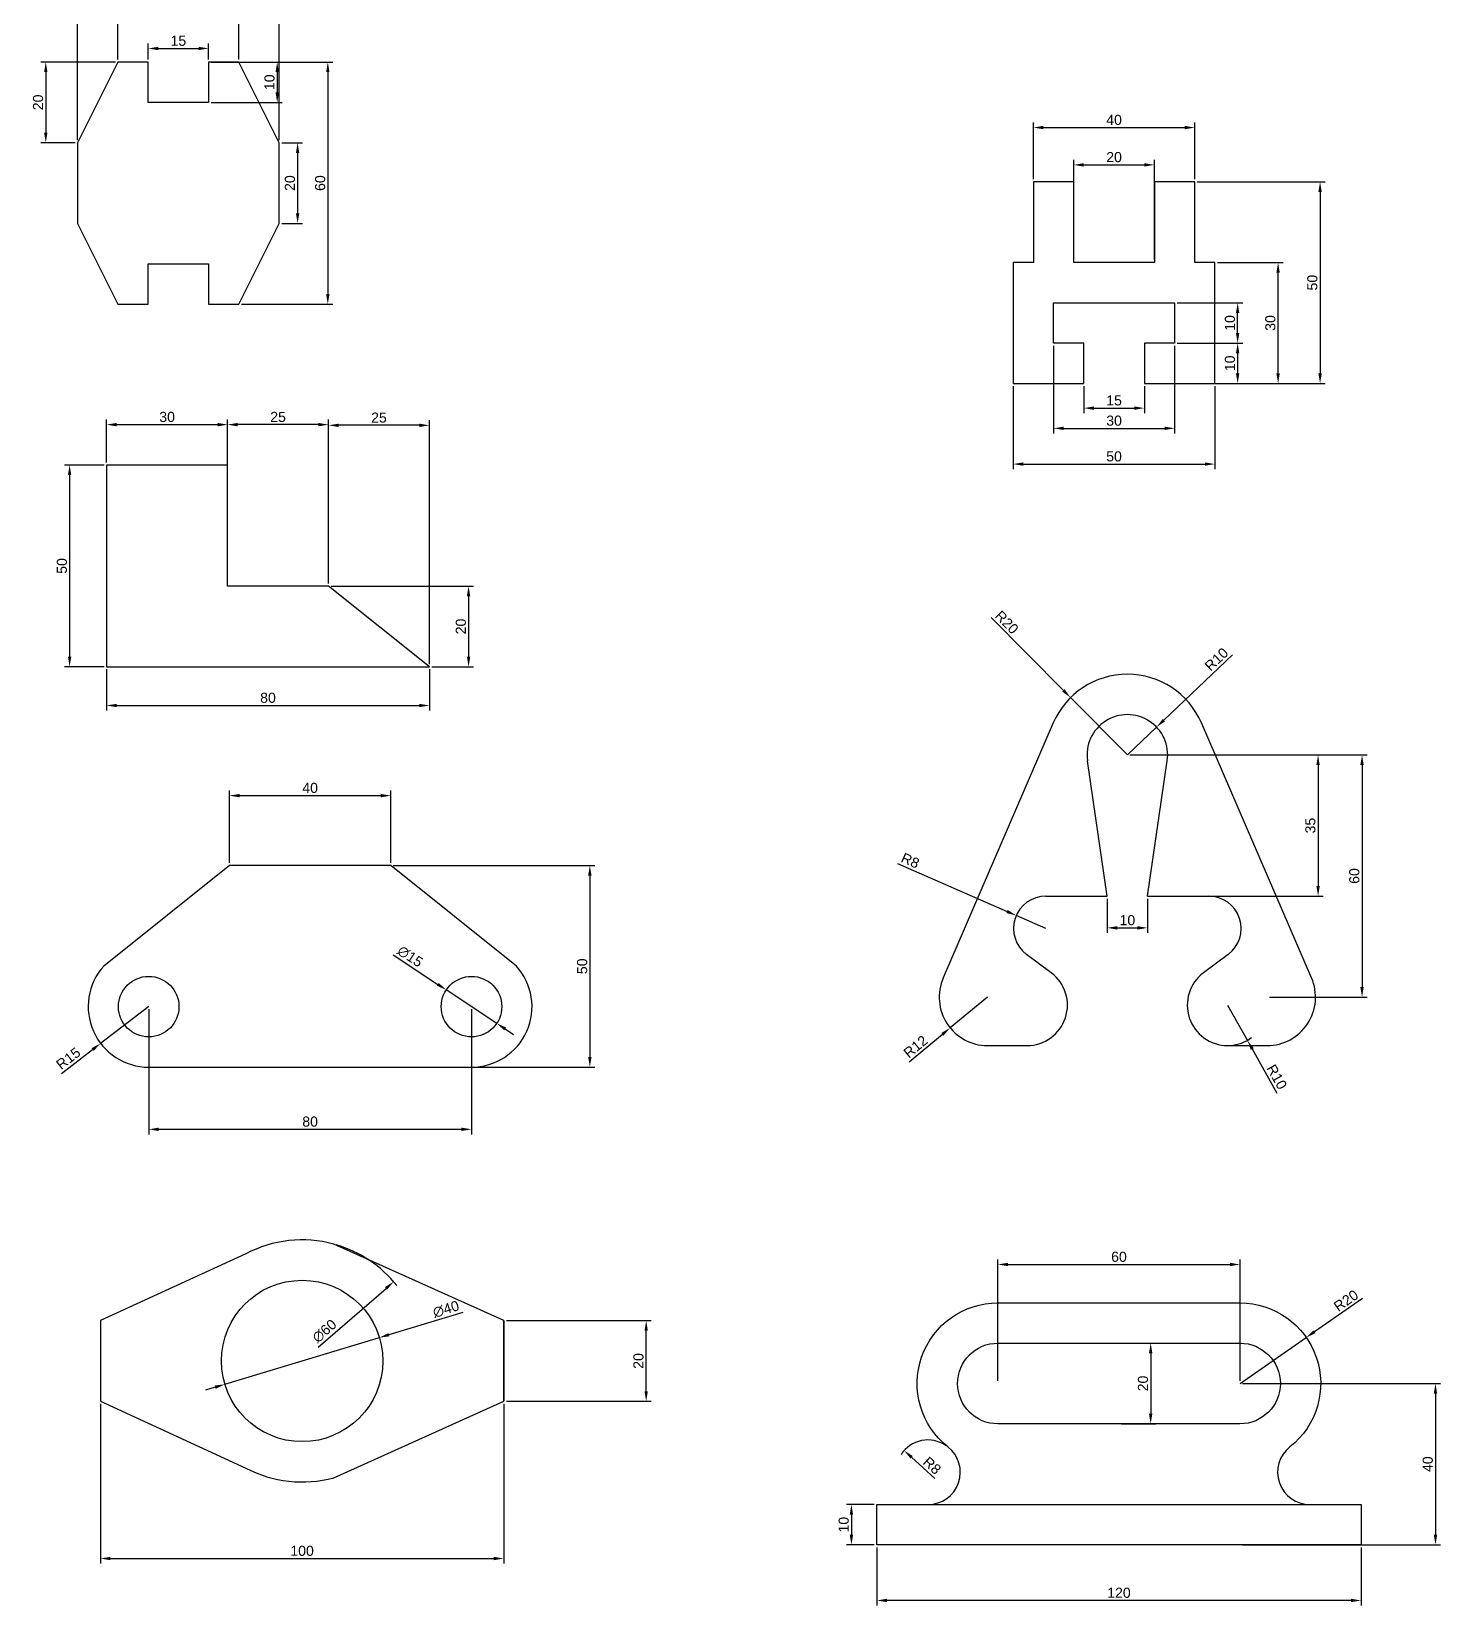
# Model space of a CAD drawing. Header units: millimetres. Extents: x 2433 to 2942, y 547 to 3299.
# Drawn here: x 2505.8 to 2855, y 2625.3 to 3015.4 of the extents above; entities that cross this region are included whole.
import ezdxf

# ---------------------------------------------------------------- set-up
doc = ezdxf.new("R2010")
doc.units = ezdxf.units.MM
doc.layers.get('0').update_dxf_attribs({"lineweight": 25})
doc.styles.get("Standard").update_dxf_attribs({"font": 'arial.ttf'})
doc.dimstyles.new('ISO-25', dxfattribs={"dimtxt": 2.5, "dimasz": 2.5, "dimexe": 1.25, "dimexo": 0.625, "dimtad": 1, "dimtxsty": 'Standard', "dimcen": 2.5, "dimadec": 0, "dimazin": 0, "dimtfac": 1, "dimtmove": 0, "dimatfit": 3, "dimfxl": 1, "dimarcsym": 0})

# ---------------------------------------------------------------- blocks, each defined once
blk = doc.blocks.new('*D296')
at = {"color": 0, "lineweight": -2, "transparency": 16777216}
for p, q in [((2557.84, 3007.83), (2580.5, 3007.83)), ((2579.25, 3005.33), (2579.25, 2950.33)), ((2557.84, 2947.83), (2580.5, 2947.83))]:
    blk.add_line(p, q, dxfattribs=at)
at = {"color": 0, "transparency": 16777216}
for points in [[(2578.83, 3005.33), (2579.66, 3005.33), (2579.25, 3007.83)], [(2578.83, 2950.33), (2579.66, 2950.33), (2579.25, 2947.83)]]:
    blk.add_solid(points, dxfattribs=at)
at = {"layer": 'Defpoints', "color": 0, "transparency": 16777216}
for p in [(2557.21, 3007.83), (2557.21, 2947.83), (2579.25, 2947.83)]:
    blk.add_point(p, dxfattribs=at)
at = {"color": 0, "transparency": 16777216, "insert": (2577.35, 2977.83), "char_height": 2.5, "attachment_point": 5, "rotation": 90}
blk.add_mtext('60', dxfattribs=at)
blk = doc.blocks.new('*D297')
at = {"color": 0, "lineweight": -2, "transparency": 16777216}
for p, q in [((2567.84, 2987.83), (2573.01, 2987.83)), ((2571.76, 2985.33), (2571.76, 2970.33)), ((2567.84, 2967.83), (2573.01, 2967.83))]:
    blk.add_line(p, q, dxfattribs=at)
at = {"color": 0, "transparency": 16777216}
for points in [[(2571.35, 2985.33), (2572.18, 2985.33), (2571.76, 2987.83)], [(2571.35, 2970.33), (2572.18, 2970.33), (2571.76, 2967.83)]]:
    blk.add_solid(points, dxfattribs=at)
at = {"layer": 'Defpoints', "color": 0, "transparency": 16777216}
for p in [(2567.21, 2987.83), (2567.21, 2967.83), (2571.76, 2967.83)]:
    blk.add_point(p, dxfattribs=at)
at = {"color": 0, "transparency": 16777216, "insert": (2569.86, 2977.83), "char_height": 2.5, "attachment_point": 5, "rotation": 90}
blk.add_mtext('20', dxfattribs=at)
blk = doc.blocks.new('*D298')
at = {"color": 0, "lineweight": -2, "transparency": 16777216}
for p, q in [((2550.34, 3007.83), (2567.95, 3007.83)), ((2566.7, 3005.33), (2566.7, 3000.33)), ((2550.34, 2997.83), (2567.95, 2997.83))]:
    blk.add_line(p, q, dxfattribs=at)
at = {"color": 0, "transparency": 16777216}
for points in [[(2566.29, 3005.33), (2567.12, 3005.33), (2566.7, 3007.83)], [(2566.29, 3000.33), (2567.12, 3000.33), (2566.7, 2997.83)]]:
    blk.add_solid(points, dxfattribs=at)
at = {"layer": 'Defpoints', "color": 0, "transparency": 16777216}
for p in [(2549.71, 3007.83), (2549.71, 2997.83), (2566.7, 2997.83)]:
    blk.add_point(p, dxfattribs=at)
at = {"color": 0, "transparency": 16777216, "insert": (2564.8, 3002.83), "char_height": 2.5, "attachment_point": 5, "rotation": 90}
blk.add_mtext('10', dxfattribs=at)
blk = doc.blocks.new('*D299')
at = {"color": 0, "lineweight": -2, "transparency": 16777216}
for p, q in [((2534.71, 3008.45), (2534.71, 3012.45)), ((2549.71, 3008.45), (2549.71, 3012.45)), ((2537.21, 3011.2), (2547.21, 3011.2))]:
    blk.add_line(p, q, dxfattribs=at)
at = {"color": 0, "transparency": 16777216}
for points in [[(2537.21, 3011.61), (2537.21, 3010.78), (2534.71, 3011.2)], [(2547.21, 3011.61), (2547.21, 3010.78), (2549.71, 3011.2)]]:
    blk.add_solid(points, dxfattribs=at)
at = {"layer": 'Defpoints', "color": 0, "transparency": 16777216}
for p in [(2534.71, 3007.83), (2549.71, 3011.2), (2549.71, 3007.83)]:
    blk.add_point(p, dxfattribs=at)
at = {"color": 0, "transparency": 16777216, "insert": (2542.21, 3013.1), "char_height": 2.5, "attachment_point": 5}
blk.add_mtext('15', dxfattribs=at)
blk = doc.blocks.new('*D300')
at = {"color": 0, "lineweight": -2, "transparency": 16777216}
for p, q in [((2527.21, 3008.45), (2527.21, 3019.04)), ((2529.71, 3017.79), (2554.71, 3017.79)), ((2557.21, 3008.45), (2557.21, 3019.04))]:
    blk.add_line(p, q, dxfattribs=at)
at = {"color": 0, "transparency": 16777216}
for points in [[(2529.71, 3018.21), (2529.71, 3017.37), (2527.21, 3017.79)], [(2554.71, 3018.21), (2554.71, 3017.37), (2557.21, 3017.79)]]:
    blk.add_solid(points, dxfattribs=at)
at = {"layer": 'Defpoints', "color": 0, "transparency": 16777216}
for p in [(2557.21, 3017.79), (2527.21, 3007.83), (2557.21, 3007.83)]:
    blk.add_point(p, dxfattribs=at)
at = {"color": 0, "transparency": 16777216, "insert": (2542.21, 3019.69), "char_height": 2.5, "attachment_point": 5}
blk.add_mtext('30', dxfattribs=at)
blk = doc.blocks.new('*D301')
at = {"color": 0, "lineweight": -2, "transparency": 16777216}
for p, q in [((2517.21, 2988.45), (2517.21, 3024.35)), ((2567.21, 2988.45), (2567.21, 3024.35)), ((2519.71, 3023.1), (2564.71, 3023.1))]:
    blk.add_line(p, q, dxfattribs=at)
at = {"color": 0, "transparency": 16777216}
for points in [[(2519.71, 3023.52), (2519.71, 3022.69), (2517.21, 3023.1)], [(2564.71, 3023.52), (2564.71, 3022.69), (2567.21, 3023.1)]]:
    blk.add_solid(points, dxfattribs=at)
at = {"layer": 'Defpoints', "color": 0, "transparency": 16777216}
for p in [(2567.21, 3023.1), (2517.21, 2987.83), (2567.21, 2987.83)]:
    blk.add_point(p, dxfattribs=at)
at = {"color": 0, "transparency": 16777216, "insert": (2542.21, 3025), "char_height": 2.5, "attachment_point": 5}
blk.add_mtext('50', dxfattribs=at)
blk = doc.blocks.new('*D302')
at = {"color": 0, "lineweight": -2, "transparency": 16777216}
for p, q in [((2526.59, 3007.83), (2508.1, 3007.83)), ((2509.35, 3005.33), (2509.35, 2990.33)), ((2516.59, 2987.83), (2508.1, 2987.83))]:
    blk.add_line(p, q, dxfattribs=at)
at = {"color": 0, "transparency": 16777216}
for points in [[(2508.93, 3005.33), (2509.76, 3005.33), (2509.35, 3007.83)], [(2508.93, 2990.33), (2509.76, 2990.33), (2509.35, 2987.83)]]:
    blk.add_solid(points, dxfattribs=at)
at = {"layer": 'Defpoints', "color": 0, "transparency": 16777216}
for p in [(2527.21, 3007.83), (2509.35, 2987.83), (2517.21, 2987.83)]:
    blk.add_point(p, dxfattribs=at)
at = {"color": 0, "transparency": 16777216, "insert": (2507.44, 2997.83), "char_height": 2.5, "attachment_point": 5, "rotation": 90}
blk.add_mtext('20', dxfattribs=at)
blk = doc.blocks.new('*D303')
at = {"color": 0, "lineweight": -2, "transparency": 16777216}
for p, q in [((2523.79, 2907.95), (2514, 2907.95)), ((2515.25, 2905.45), (2515.25, 2860.45)), ((2523.79, 2857.95), (2514, 2857.95))]:
    blk.add_line(p, q, dxfattribs=at)
at = {"color": 0, "transparency": 16777216}
for points in [[(2514.84, 2905.45), (2515.67, 2905.45), (2515.25, 2907.95)], [(2514.84, 2860.45), (2515.67, 2860.45), (2515.25, 2857.95)]]:
    blk.add_solid(points, dxfattribs=at)
at = {"layer": 'Defpoints', "color": 0, "transparency": 16777216}
for p in [(2524.42, 2907.95), (2515.25, 2857.95), (2524.42, 2857.95)]:
    blk.add_point(p, dxfattribs=at)
at = {"color": 0, "transparency": 16777216, "insert": (2513.35, 2882.95), "char_height": 2.5, "attachment_point": 5, "rotation": 90}
blk.add_mtext('50', dxfattribs=at)
blk = doc.blocks.new('*D304')
at = {"color": 0, "lineweight": -2, "transparency": 16777216}
for p, q in [((2524.42, 2857.33), (2524.42, 2847.12)), ((2604.42, 2857.33), (2604.42, 2847.12)), ((2526.92, 2848.37), (2601.92, 2848.37))]:
    blk.add_line(p, q, dxfattribs=at)
at = {"color": 0, "transparency": 16777216}
for points in [[(2526.92, 2848.78), (2526.92, 2847.95), (2524.42, 2848.37)], [(2601.92, 2848.78), (2601.92, 2847.95), (2604.42, 2848.37)]]:
    blk.add_solid(points, dxfattribs=at)
at = {"layer": 'Defpoints', "color": 0, "transparency": 16777216}
for p in [(2524.42, 2857.95), (2604.42, 2857.95), (2604.42, 2848.37)]:
    blk.add_point(p, dxfattribs=at)
at = {"color": 0, "transparency": 16777216, "insert": (2564.42, 2850.27), "char_height": 2.5, "attachment_point": 5}
blk.add_mtext('80', dxfattribs=at)
blk = doc.blocks.new('*D305')
at = {"color": 0, "lineweight": -2, "transparency": 16777216}
for p, q in [((2580.04, 2877.95), (2615.38, 2877.95)), ((2614.13, 2875.45), (2614.13, 2860.45)), ((2605.04, 2857.95), (2615.38, 2857.95))]:
    blk.add_line(p, q, dxfattribs=at)
at = {"color": 0, "transparency": 16777216}
for points in [[(2613.71, 2875.45), (2614.55, 2875.45), (2614.13, 2877.95)], [(2613.71, 2860.45), (2614.55, 2860.45), (2614.13, 2857.95)]]:
    blk.add_solid(points, dxfattribs=at)
at = {"layer": 'Defpoints', "color": 0, "transparency": 16777216}
for p in [(2579.42, 2877.95), (2604.42, 2857.95), (2614.13, 2857.95)]:
    blk.add_point(p, dxfattribs=at)
at = {"color": 0, "transparency": 16777216, "insert": (2612.23, 2867.95), "char_height": 2.5, "attachment_point": 5, "rotation": 90}
blk.add_mtext('20', dxfattribs=at)
blk = doc.blocks.new('*D306')
at = {"color": 0, "lineweight": -2, "transparency": 16777216}
for p, q in [((2579.42, 2878.58), (2579.42, 2919.05)), ((2604.42, 2858.58), (2604.42, 2919.05)), ((2601.92, 2917.8), (2581.92, 2917.8))]:
    blk.add_line(p, q, dxfattribs=at)
at = {"color": 0, "transparency": 16777216}
for points in [[(2581.92, 2918.21), (2581.92, 2917.38), (2579.42, 2917.8)], [(2601.92, 2918.21), (2601.92, 2917.38), (2604.42, 2917.8)]]:
    blk.add_solid(points, dxfattribs=at)
at = {"layer": 'Defpoints', "color": 0, "transparency": 16777216}
for p in [(2579.42, 2917.8), (2579.42, 2877.95), (2604.42, 2857.95)]:
    blk.add_point(p, dxfattribs=at)
at = {"color": 0, "transparency": 16777216, "insert": (2591.92, 2919.7), "char_height": 2.5, "attachment_point": 5}
blk.add_mtext('25', dxfattribs=at)
blk = doc.blocks.new('*D307')
at = {"color": 0, "lineweight": -2, "transparency": 16777216}
for p, q in [((2554.42, 2878.58), (2554.42, 2919.22)), ((2576.92, 2917.97), (2556.92, 2917.97)), ((2579.42, 2878.58), (2579.42, 2919.22))]:
    blk.add_line(p, q, dxfattribs=at)
at = {"color": 0, "transparency": 16777216}
for points in [[(2556.92, 2918.39), (2556.92, 2917.55), (2554.42, 2917.97)], [(2576.92, 2918.39), (2576.92, 2917.55), (2579.42, 2917.97)]]:
    blk.add_solid(points, dxfattribs=at)
at = {"layer": 'Defpoints', "color": 0, "transparency": 16777216}
for p in [(2554.42, 2917.97), (2554.42, 2877.95), (2579.42, 2877.95)]:
    blk.add_point(p, dxfattribs=at)
at = {"color": 0, "transparency": 16777216, "insert": (2566.92, 2919.87), "char_height": 2.5, "attachment_point": 5}
blk.add_mtext('25', dxfattribs=at)
blk = doc.blocks.new('*D308')
at = {"color": 0, "lineweight": -2, "transparency": 16777216}
for p, q in [((2524.42, 2908.58), (2524.42, 2919.22)), ((2526.92, 2917.97), (2551.92, 2917.97)), ((2554.42, 2908.58), (2554.42, 2919.22))]:
    blk.add_line(p, q, dxfattribs=at)
at = {"color": 0, "transparency": 16777216}
for points in [[(2526.92, 2918.39), (2526.92, 2917.55), (2524.42, 2917.97)], [(2551.92, 2918.39), (2551.92, 2917.55), (2554.42, 2917.97)]]:
    blk.add_solid(points, dxfattribs=at)
at = {"layer": 'Defpoints', "color": 0, "transparency": 16777216}
for p in [(2554.42, 2917.97), (2524.42, 2907.95), (2554.42, 2907.95)]:
    blk.add_point(p, dxfattribs=at)
at = {"color": 0, "transparency": 16777216, "insert": (2539.42, 2919.87), "char_height": 2.5, "attachment_point": 5}
blk.add_mtext('30', dxfattribs=at)
blk = doc.blocks.new('*D322')
at = {"color": 0, "lineweight": -2, "transparency": 16777216}
for p, q in [((2764.11, 2958.79), (2764.11, 2983.59)), ((2766.61, 2982.34), (2781.61, 2982.34)), ((2784.11, 2958.79), (2784.11, 2983.59))]:
    blk.add_line(p, q, dxfattribs=at)
at = {"color": 0, "transparency": 16777216}
for points in [[(2766.61, 2982.76), (2766.61, 2981.93), (2764.11, 2982.34)], [(2781.61, 2982.76), (2781.61, 2981.93), (2784.11, 2982.34)]]:
    blk.add_solid(points, dxfattribs=at)
at = {"layer": 'Defpoints', "color": 0, "transparency": 16777216}
for p in [(2784.11, 2982.34), (2764.11, 2958.16), (2784.11, 2958.16)]:
    blk.add_point(p, dxfattribs=at)
at = {"color": 0, "transparency": 16777216, "insert": (2774.11, 2984.25), "char_height": 2.5, "attachment_point": 5}
blk.add_mtext('20', dxfattribs=at)
blk = doc.blocks.new('*D323')
at = {"color": 0, "lineweight": -2, "transparency": 16777216}
for p, q in [((2754.11, 2978.79), (2754.11, 2992.84)), ((2794.11, 2978.79), (2794.11, 2992.84)), ((2756.61, 2991.59), (2791.61, 2991.59))]:
    blk.add_line(p, q, dxfattribs=at)
at = {"color": 0, "transparency": 16777216}
for points in [[(2756.61, 2992.01), (2756.61, 2991.17), (2754.11, 2991.59)], [(2791.61, 2992.01), (2791.61, 2991.17), (2794.11, 2991.59)]]:
    blk.add_solid(points, dxfattribs=at)
at = {"layer": 'Defpoints', "color": 0, "transparency": 16777216}
for p in [(2794.11, 2991.59), (2754.11, 2978.16), (2794.11, 2978.16)]:
    blk.add_point(p, dxfattribs=at)
at = {"color": 0, "transparency": 16777216, "insert": (2774.11, 2993.49), "char_height": 2.5, "attachment_point": 5}
blk.add_mtext('40', dxfattribs=at)
blk = doc.blocks.new('*D324')
at = {"color": 0, "lineweight": -2, "transparency": 16777216}
for p, q in [((2789.73, 2938.16), (2805.98, 2938.16)), ((2804.73, 2935.66), (2804.73, 2930.66)), ((2782.23, 2928.16), (2805.98, 2928.16))]:
    blk.add_line(p, q, dxfattribs=at)
at = {"color": 0, "transparency": 16777216}
for points in [[(2804.32, 2935.66), (2805.15, 2935.66), (2804.73, 2938.16)], [(2804.32, 2930.66), (2805.15, 2930.66), (2804.73, 2928.16)]]:
    blk.add_solid(points, dxfattribs=at)
at = {"layer": 'Defpoints', "color": 0, "transparency": 16777216}
for p in [(2789.11, 2938.16), (2781.61, 2928.16), (2804.73, 2928.16)]:
    blk.add_point(p, dxfattribs=at)
at = {"color": 0, "transparency": 16777216, "insert": (2802.83, 2933.16), "char_height": 2.5, "attachment_point": 5, "rotation": 90}
blk.add_mtext('10', dxfattribs=at)
blk = doc.blocks.new('*D325')
at = {"color": 0, "lineweight": -2, "transparency": 16777216}
for p, q in [((2789.73, 2948.16), (2805.98, 2948.16)), ((2804.73, 2940.66), (2804.73, 2945.66)), ((2789.73, 2938.16), (2805.98, 2938.16))]:
    blk.add_line(p, q, dxfattribs=at)
at = {"color": 0, "transparency": 16777216}
for points in [[(2804.32, 2945.66), (2805.15, 2945.66), (2804.73, 2948.16)], [(2804.32, 2940.66), (2805.15, 2940.66), (2804.73, 2938.16)]]:
    blk.add_solid(points, dxfattribs=at)
at = {"layer": 'Defpoints', "color": 0, "transparency": 16777216}
for p in [(2789.11, 2948.16), (2804.73, 2948.16), (2789.11, 2938.16)]:
    blk.add_point(p, dxfattribs=at)
at = {"color": 0, "transparency": 16777216, "insert": (2802.83, 2943.16), "char_height": 2.5, "attachment_point": 5, "rotation": 90}
blk.add_mtext('10', dxfattribs=at)
blk = doc.blocks.new('*D326')
at = {"color": 0, "lineweight": -2, "transparency": 16777216}
for p, q in [((2799.73, 2958.16), (2816.01, 2958.16)), ((2814.76, 2930.66), (2814.76, 2955.66)), ((2799.98, 2928.16), (2816.01, 2928.16))]:
    blk.add_line(p, q, dxfattribs=at)
at = {"color": 0, "transparency": 16777216}
for points in [[(2814.34, 2955.66), (2815.17, 2955.66), (2814.76, 2958.16)], [(2814.34, 2930.66), (2815.17, 2930.66), (2814.76, 2928.16)]]:
    blk.add_solid(points, dxfattribs=at)
at = {"layer": 'Defpoints', "color": 0, "transparency": 16777216}
for p in [(2799.11, 2958.16), (2814.76, 2958.16), (2799.35, 2928.16)]:
    blk.add_point(p, dxfattribs=at)
at = {"color": 0, "transparency": 16777216, "insert": (2812.85, 2943.16), "char_height": 2.5, "attachment_point": 5, "rotation": 90}
blk.add_mtext('30', dxfattribs=at)
blk = doc.blocks.new('*D327')
at = {"color": 0, "lineweight": -2, "transparency": 16777216}
for p, q in [((2794.73, 2978.16), (2826.42, 2978.16)), ((2825.17, 2975.66), (2825.17, 2930.66)), ((2799.73, 2928.16), (2826.42, 2928.16))]:
    blk.add_line(p, q, dxfattribs=at)
at = {"color": 0, "transparency": 16777216}
for points in [[(2824.75, 2975.66), (2825.58, 2975.66), (2825.17, 2978.16)], [(2824.75, 2930.66), (2825.58, 2930.66), (2825.17, 2928.16)]]:
    blk.add_solid(points, dxfattribs=at)
at = {"layer": 'Defpoints', "color": 0, "transparency": 16777216}
for p in [(2794.11, 2978.16), (2799.11, 2928.16), (2825.17, 2928.16)]:
    blk.add_point(p, dxfattribs=at)
at = {"color": 0, "transparency": 16777216, "insert": (2823.26, 2953.16), "char_height": 2.5, "attachment_point": 5, "rotation": 90}
blk.add_mtext('50', dxfattribs=at)
blk = doc.blocks.new('*D328')
at = {"color": 0, "lineweight": -2, "transparency": 16777216}
for p, q in [((2766.61, 2927.54), (2766.61, 2920.81)), ((2781.61, 2927.54), (2781.61, 2920.81)), ((2769.11, 2922.06), (2779.11, 2922.06))]:
    blk.add_line(p, q, dxfattribs=at)
at = {"color": 0, "transparency": 16777216}
for points in [[(2769.11, 2922.48), (2769.11, 2921.64), (2766.61, 2922.06)], [(2779.11, 2922.48), (2779.11, 2921.64), (2781.61, 2922.06)]]:
    blk.add_solid(points, dxfattribs=at)
at = {"layer": 'Defpoints', "color": 0, "transparency": 16777216}
for p in [(2766.61, 2928.16), (2781.61, 2928.16), (2781.61, 2922.06)]:
    blk.add_point(p, dxfattribs=at)
at = {"color": 0, "transparency": 16777216, "insert": (2774.11, 2923.96), "char_height": 2.5, "attachment_point": 5}
blk.add_mtext('15', dxfattribs=at)
blk = doc.blocks.new('*D329')
at = {"color": 0, "lineweight": -2, "transparency": 16777216}
for p, q in [((2759.11, 2937.54), (2759.11, 2915.8)), ((2789.11, 2937.54), (2789.11, 2915.8)), ((2761.61, 2917.05), (2786.61, 2917.05))]:
    blk.add_line(p, q, dxfattribs=at)
at = {"color": 0, "transparency": 16777216}
for points in [[(2761.61, 2917.47), (2761.61, 2916.64), (2759.11, 2917.05)], [(2786.61, 2917.47), (2786.61, 2916.64), (2789.11, 2917.05)]]:
    blk.add_solid(points, dxfattribs=at)
at = {"layer": 'Defpoints', "color": 0, "transparency": 16777216}
for p in [(2759.11, 2938.16), (2789.11, 2938.16), (2789.11, 2917.05)]:
    blk.add_point(p, dxfattribs=at)
at = {"color": 0, "transparency": 16777216, "insert": (2774.11, 2918.95), "char_height": 2.5, "attachment_point": 5}
blk.add_mtext('30', dxfattribs=at)
blk = doc.blocks.new('*D330')
at = {"color": 0, "lineweight": -2, "transparency": 16777216}
for p, q in [((2749.11, 2927.54), (2749.11, 2906.94)), ((2799.11, 2927.54), (2799.11, 2906.94)), ((2751.61, 2908.19), (2796.61, 2908.19))]:
    blk.add_line(p, q, dxfattribs=at)
at = {"color": 0, "transparency": 16777216}
for points in [[(2751.61, 2908.61), (2751.61, 2907.78), (2749.11, 2908.19)], [(2796.61, 2908.61), (2796.61, 2907.78), (2799.11, 2908.19)]]:
    blk.add_solid(points, dxfattribs=at)
at = {"layer": 'Defpoints', "color": 0, "transparency": 16777216}
for p in [(2749.11, 2928.16), (2799.11, 2928.16), (2799.11, 2908.19)]:
    blk.add_point(p, dxfattribs=at)
at = {"color": 0, "transparency": 16777216, "insert": (2774.11, 2910.09), "char_height": 2.5, "attachment_point": 5}
blk.add_mtext('50', dxfattribs=at)
blk = doc.blocks.new('*D372')
at = {"color": 0, "lineweight": -2, "transparency": 16777216}
for p, q in [((2554.86, 2809.36), (2554.86, 2827.28)), ((2557.36, 2826.03), (2592.36, 2826.03)), ((2594.86, 2809.36), (2594.86, 2827.28))]:
    blk.add_line(p, q, dxfattribs=at)
at = {"color": 0, "transparency": 16777216}
for points in [[(2557.36, 2826.44), (2557.36, 2825.61), (2554.86, 2826.03)], [(2592.36, 2826.44), (2592.36, 2825.61), (2594.86, 2826.03)]]:
    blk.add_solid(points, dxfattribs=at)
at = {"layer": 'Defpoints', "color": 0, "transparency": 16777216}
for p in [(2594.86, 2826.03), (2554.86, 2808.73), (2594.86, 2808.73)]:
    blk.add_point(p, dxfattribs=at)
at = {"color": 0, "transparency": 16777216, "insert": (2574.86, 2827.93), "char_height": 2.5, "attachment_point": 5}
blk.add_mtext('40', dxfattribs=at)
blk = doc.blocks.new('*D373')
at = {"color": 0, "lineweight": -2, "transparency": 16777216}
for p, q in [((2595.48, 2808.73), (2645.44, 2808.73)), ((2644.19, 2806.23), (2644.19, 2761.23)), ((2595.48, 2758.73), (2645.44, 2758.73))]:
    blk.add_line(p, q, dxfattribs=at)
at = {"color": 0, "transparency": 16777216}
for points in [[(2643.77, 2806.23), (2644.61, 2806.23), (2644.19, 2808.73)], [(2643.77, 2761.23), (2644.61, 2761.23), (2644.19, 2758.73)]]:
    blk.add_solid(points, dxfattribs=at)
at = {"layer": 'Defpoints', "color": 0, "transparency": 16777216}
for p in [(2594.86, 2808.73), (2594.86, 2758.73), (2644.19, 2758.73)]:
    blk.add_point(p, dxfattribs=at)
at = {"color": 0, "transparency": 16777216, "insert": (2642.29, 2783.73), "char_height": 2.5, "attachment_point": 5, "rotation": 90}
blk.add_mtext('50', dxfattribs=at)
blk = doc.blocks.new('*D374')
at = {"color": 0, "lineweight": -2, "transparency": 16777216}
for p, q in [((2534.86, 2773.11), (2534.86, 2742.08)), ((2614.86, 2773.11), (2614.86, 2742.08)), ((2537.36, 2743.33), (2612.36, 2743.33))]:
    blk.add_line(p, q, dxfattribs=at)
at = {"color": 0, "transparency": 16777216}
for points in [[(2537.36, 2743.75), (2537.36, 2742.91), (2534.86, 2743.33)], [(2612.36, 2743.75), (2612.36, 2742.91), (2614.86, 2743.33)]]:
    blk.add_solid(points, dxfattribs=at)
at = {"layer": 'Defpoints', "color": 0, "transparency": 16777216}
for p in [(2534.86, 2773.73), (2614.86, 2773.73), (2614.86, 2743.33)]:
    blk.add_point(p, dxfattribs=at)
at = {"color": 0, "transparency": 16777216, "insert": (2574.86, 2745.23), "char_height": 2.5, "attachment_point": 5}
blk.add_mtext('80', dxfattribs=at)
blk = doc.blocks.new('*D331')
at = {"color": 0, "lineweight": -2, "transparency": 16777216}
for p, q in [((2534.86, 2773.73), (2522.94, 2764.62)), ((2513.22, 2757.18), (2520.95, 2763.1))]:
    blk.add_line(p, q, dxfattribs=at)
at = {"color": 0, "transparency": 16777216}
blk.add_solid([(2520.7, 2763.43), (2521.21, 2762.77), (2522.94, 2764.62)], dxfattribs=at)
at = {"layer": 'Defpoints', "color": 0, "transparency": 16777216}
for p in [(2534.86, 2773.73), (2522.94, 2764.62)]:
    blk.add_point(p, dxfattribs=at)
at = {"color": 0, "transparency": 16777216, "insert": (2514.94, 2760.89), "char_height": 2.5, "attachment_point": 5, "rotation": 37.4083}
blk.add_mtext('R15', dxfattribs=at)
blk = doc.blocks.new('*D375')
at = {"color": 0, "lineweight": -2, "transparency": 16777216}
for p, q in [((2595.41, 2786.6), (2606.52, 2779.25)), ((2621.11, 2769.59), (2608.6, 2777.87)), ((2623.19, 2768.21), (2625.28, 2766.83))]:
    blk.add_line(p, q, dxfattribs=at)
at = {"color": 0, "transparency": 16777216}
for points in [[(2606.75, 2779.6), (2606.29, 2778.9), (2608.6, 2777.87)], [(2623.42, 2768.56), (2622.96, 2767.86), (2621.11, 2769.59)]]:
    blk.add_solid(points, dxfattribs=at)
at = {"layer": 'Defpoints', "color": 0, "transparency": 16777216}
for p in [(2608.6, 2777.87), (2621.11, 2769.59)]:
    blk.add_point(p, dxfattribs=at)
at = {"color": 0, "transparency": 16777216, "insert": (2599.65, 2786.16), "char_height": 2.5, "attachment_point": 5, "rotation": 326.4964}
blk.add_mtext('∅15', dxfattribs=at)
blk = doc.blocks.new('*D332')
at = {"color": 0, "lineweight": -2, "transparency": 16777216}
for p, q in [((2522.87, 2675.3), (2522.87, 2635.71)), ((2622.87, 2675.3), (2622.87, 2635.71)), ((2525.37, 2636.96), (2620.37, 2636.96))]:
    blk.add_line(p, q, dxfattribs=at)
at = {"color": 0, "transparency": 16777216}
for points in [[(2525.37, 2637.37), (2525.37, 2636.54), (2522.87, 2636.96)], [(2620.37, 2637.37), (2620.37, 2636.54), (2622.87, 2636.96)]]:
    blk.add_solid(points, dxfattribs=at)
at = {"layer": 'Defpoints', "color": 0, "transparency": 16777216}
for p in [(2522.87, 2675.92), (2622.87, 2675.92), (2622.87, 2636.96)]:
    blk.add_point(p, dxfattribs=at)
at = {"color": 0, "transparency": 16777216, "insert": (2572.87, 2638.86), "char_height": 2.5, "attachment_point": 5}
blk.add_mtext('100', dxfattribs=at)
blk = doc.blocks.new('*D333')
at = {"color": 0, "lineweight": -2, "transparency": 16777216}
for p, q in [((2623.5, 2695.92), (2659.4, 2695.92)), ((2658.15, 2678.42), (2658.15, 2693.42)), ((2623.5, 2675.92), (2659.4, 2675.92))]:
    blk.add_line(p, q, dxfattribs=at)
at = {"color": 0, "transparency": 16777216}
for points in [[(2657.73, 2693.42), (2658.56, 2693.42), (2658.15, 2695.92)], [(2657.73, 2678.42), (2658.56, 2678.42), (2658.15, 2675.92)]]:
    blk.add_solid(points, dxfattribs=at)
at = {"layer": 'Defpoints', "color": 0, "transparency": 16777216}
for p in [(2622.87, 2695.92), (2658.15, 2695.92), (2622.87, 2675.92)]:
    blk.add_point(p, dxfattribs=at)
at = {"color": 0, "transparency": 16777216, "insert": (2656.24, 2685.92), "char_height": 2.5, "attachment_point": 5, "rotation": 90}
blk.add_mtext('20', dxfattribs=at)
blk = doc.blocks.new('*D376')
at = {"color": 0, "lineweight": -2, "transparency": 16777216}
for p, q in [((2612.72, 2697.95), (2594.41, 2692.42)), ((2553.72, 2680.14), (2592.02, 2691.7)), ((2551.33, 2679.42), (2548.94, 2678.7))]:
    blk.add_line(p, q, dxfattribs=at)
at = {"color": 0, "transparency": 16777216}
for points in [[(2594.29, 2692.82), (2594.53, 2692.03), (2592.02, 2691.7)], [(2551.21, 2679.82), (2551.45, 2679.02), (2553.72, 2680.14)]]:
    blk.add_solid(points, dxfattribs=at)
at = {"layer": 'Defpoints', "color": 0, "transparency": 16777216}
for p in [(2592.02, 2691.7), (2553.72, 2680.14)]:
    blk.add_point(p, dxfattribs=at)
at = {"color": 0, "transparency": 16777216, "insert": (2608.54, 2698.75), "char_height": 2.5, "attachment_point": 5, "rotation": 16.8006}
blk.add_mtext('∅40', dxfattribs=at)
blk = doc.blocks.new('*D377')
at = {"color": 0, "lineweight": -2, "transparency": 16777216}
blk.add_line((2576.86, 2689.37), (2593.67, 2703.91), dxfattribs=at)
blk.add_arc((2572.87, 2685.92), 30, 38.4698, 73.6651, dxfattribs=at)
at = {"color": 0, "transparency": 16777216}
blk.add_solid([(2593.4, 2704.23), (2593.94, 2703.6), (2595.56, 2705.55)], dxfattribs=at)
at = {"layer": 'Defpoints', "color": 0, "transparency": 16777216}
for p in [(2595.56, 2705.55), (2550.18, 2666.3)]:
    blk.add_point(p, dxfattribs=at)
at = {"color": 0, "transparency": 16777216, "insert": (2578.42, 2693.33), "char_height": 2.5, "attachment_point": 5, "rotation": 40.8571}
blk.add_mtext('∅60', dxfattribs=at)
blk = doc.blocks.new('*D383')
at = {"color": 0, "lineweight": -2, "transparency": 16777216}
for p, q in [((2743.62, 2870.21), (2761.57, 2852.08)), ((2777.4, 2836.1), (2763.33, 2850.31))]:
    blk.add_line(p, q, dxfattribs=at)
at = {"color": 0, "transparency": 16777216}
blk.add_solid([(2761.87, 2852.38), (2761.27, 2851.79), (2763.33, 2850.31)], dxfattribs=at)
at = {"layer": 'Defpoints', "color": 0, "transparency": 16777216}
for p in [(2763.33, 2850.31), (2777.4, 2836.1)]:
    blk.add_point(p, dxfattribs=at)
at = {"color": 0, "transparency": 16777216, "insert": (2747.51, 2868.98), "char_height": 2.5, "attachment_point": 5, "rotation": 314.7217}
blk.add_mtext('R20', dxfattribs=at)
blk = doc.blocks.new('*D384')
at = {"color": 0, "lineweight": -2, "transparency": 16777216}
for p, q in [((2803.43, 2860.91), (2786.45, 2844.72)), ((2777.4, 2836.1), (2784.64, 2843))]:
    blk.add_line(p, q, dxfattribs=at)
at = {"color": 0, "transparency": 16777216}
blk.add_solid([(2786.16, 2845.02), (2786.74, 2844.42), (2784.64, 2843)], dxfattribs=at)
at = {"layer": 'Defpoints', "color": 0, "transparency": 16777216}
for p in [(2784.64, 2843), (2777.4, 2836.1)]:
    blk.add_point(p, dxfattribs=at)
at = {"color": 0, "transparency": 16777216, "insert": (2799.5, 2859.8), "char_height": 2.5, "attachment_point": 5, "rotation": 43.6342}
blk.add_mtext('R10', dxfattribs=at)
blk = doc.blocks.new('*D385')
at = {"color": 0, "lineweight": -2, "transparency": 16777216}
for p, q in [((2720.42, 2809.24), (2747.58, 2797.32)), ((2757.2, 2793.1), (2749.87, 2796.31))]:
    blk.add_line(p, q, dxfattribs=at)
at = {"color": 0, "transparency": 16777216}
blk.add_solid([(2747.75, 2797.7), (2747.41, 2796.94), (2749.87, 2796.31)], dxfattribs=at)
at = {"layer": 'Defpoints', "color": 0, "transparency": 16777216}
for p in [(2749.87, 2796.31), (2757.2, 2793.1)]:
    blk.add_point(p, dxfattribs=at)
at = {"color": 0, "transparency": 16777216, "insert": (2723.61, 2809.92), "char_height": 2.5, "attachment_point": 5, "rotation": 336.2961}
blk.add_mtext('R8', dxfattribs=at)
blk = doc.blocks.new('*D386')
at = {"color": 0, "lineweight": -2, "transparency": 16777216}
for p, q in [((2742.76, 2776.1), (2733.5, 2768.47)), ((2723.33, 2760.09), (2731.57, 2766.88))]:
    blk.add_line(p, q, dxfattribs=at)
at = {"color": 0, "transparency": 16777216}
blk.add_solid([(2731.3, 2767.2), (2731.83, 2766.56), (2733.5, 2768.47)], dxfattribs=at)
at = {"layer": 'Defpoints', "color": 0, "transparency": 16777216}
for p in [(2742.76, 2776.1), (2733.5, 2768.47)]:
    blk.add_point(p, dxfattribs=at)
at = {"color": 0, "transparency": 16777216, "insert": (2724.91, 2763.83), "char_height": 2.5, "attachment_point": 5, "rotation": 39.4777}
blk.add_mtext('R12', dxfattribs=at)
blk = doc.blocks.new('*D387')
at = {"color": 0, "lineweight": -2, "transparency": 16777216}
for p, q in [((2802.25, 2774.1), (2807.15, 2765.38)), ((2814.55, 2752.23), (2808.38, 2763.2))]:
    blk.add_line(p, q, dxfattribs=at)
blk.add_arc((2802.25, 2774.1), 10, 273.581, 306.5301, dxfattribs=at)
at = {"color": 0, "transparency": 16777216}
blk.add_solid([(2808.74, 2763.41), (2808.01, 2763), (2807.15, 2765.38)], dxfattribs=at)
at = {"layer": 'Defpoints', "color": 0, "transparency": 16777216}
for p in [(2802.25, 2774.1), (2807.15, 2765.38)]:
    blk.add_point(p, dxfattribs=at)
at = {"color": 0, "transparency": 16777216, "insert": (2814.44, 2756.31), "char_height": 2.5, "attachment_point": 5, "rotation": 299.3682}
blk.add_mtext('R10', dxfattribs=at)
blk = doc.blocks.new('*D388')
at = {"color": 0, "lineweight": -2, "transparency": 16777216}
for p, q in [((2778.03, 2836.1), (2825.92, 2836.1)), ((2824.67, 2833.6), (2824.67, 2803.6)), ((2783.03, 2801.1), (2825.92, 2801.1))]:
    blk.add_line(p, q, dxfattribs=at)
at = {"color": 0, "transparency": 16777216}
for points in [[(2824.25, 2833.6), (2825.08, 2833.6), (2824.67, 2836.1)], [(2824.25, 2803.6), (2825.08, 2803.6), (2824.67, 2801.1)]]:
    blk.add_solid(points, dxfattribs=at)
at = {"layer": 'Defpoints', "color": 0, "transparency": 16777216}
for p in [(2777.4, 2836.1), (2782.4, 2801.1), (2824.67, 2801.1)]:
    blk.add_point(p, dxfattribs=at)
at = {"color": 0, "transparency": 16777216, "insert": (2822.77, 2818.6), "char_height": 2.5, "attachment_point": 5, "rotation": 90}
blk.add_mtext('35', dxfattribs=at)
blk = doc.blocks.new('*D389')
at = {"color": 0, "lineweight": -2, "transparency": 16777216}
for p, q in [((2778.03, 2836.1), (2836.81, 2836.1)), ((2835.56, 2833.6), (2835.56, 2778.6)), ((2812.67, 2776.1), (2836.81, 2776.1))]:
    blk.add_line(p, q, dxfattribs=at)
at = {"color": 0, "transparency": 16777216}
for points in [[(2835.14, 2833.6), (2835.98, 2833.6), (2835.56, 2836.1)], [(2835.14, 2778.6), (2835.98, 2778.6), (2835.56, 2776.1)]]:
    blk.add_solid(points, dxfattribs=at)
at = {"layer": 'Defpoints', "color": 0, "transparency": 16777216}
for p in [(2777.4, 2836.1), (2812.04, 2776.1), (2835.56, 2776.1)]:
    blk.add_point(p, dxfattribs=at)
at = {"color": 0, "transparency": 16777216, "insert": (2833.66, 2806.1), "char_height": 2.5, "attachment_point": 5, "rotation": 90}
blk.add_mtext('60', dxfattribs=at)
blk = doc.blocks.new('*D390')
at = {"color": 0, "lineweight": -2, "transparency": 16777216}
for p, q in [((2772.4, 2800.47), (2772.4, 2792)), ((2782.4, 2800.47), (2782.4, 2792)), ((2774.9, 2793.25), (2779.9, 2793.25))]:
    blk.add_line(p, q, dxfattribs=at)
at = {"color": 0, "transparency": 16777216}
for points in [[(2774.9, 2793.67), (2774.9, 2792.83), (2772.4, 2793.25)], [(2779.9, 2793.67), (2779.9, 2792.83), (2782.4, 2793.25)]]:
    blk.add_solid(points, dxfattribs=at)
at = {"layer": 'Defpoints', "color": 0, "transparency": 16777216}
for p in [(2772.4, 2801.1), (2782.4, 2801.1), (2782.4, 2793.25)]:
    blk.add_point(p, dxfattribs=at)
at = {"color": 0, "transparency": 16777216, "insert": (2777.4, 2795.15), "char_height": 2.5, "attachment_point": 5}
blk.add_mtext('10', dxfattribs=at)
blk = doc.blocks.new('*D334')
at = {"color": 0, "lineweight": -2, "transparency": 16777216}
blk.add_line((2729.69, 2656.8), (2723.93, 2662.04), dxfattribs=at)
blk.add_arc((2728, 2658.34), 8, 56.263, 146.658, dxfattribs=at)
at = {"color": 0, "transparency": 16777216}
blk.add_solid([(2724.21, 2662.35), (2723.65, 2661.73), (2722.08, 2663.72)], dxfattribs=at)
at = {"layer": 'Defpoints', "color": 0, "transparency": 16777216}
for p in [(2722.08, 2663.72), (2728, 2658.34)]:
    blk.add_point(p, dxfattribs=at)
at = {"color": 0, "transparency": 16777216, "insert": (2729.01, 2659.98), "char_height": 2.5, "attachment_point": 5, "rotation": 317.7056}
blk.add_mtext('R8', dxfattribs=at)
blk = doc.blocks.new('*D391')
at = {"color": 0, "lineweight": -2, "transparency": 16777216}
for p, q in [((2775.94, 2690.34), (2784.43, 2690.34)), ((2783.18, 2687.84), (2783.18, 2672.84)), ((2775.94, 2670.34), (2784.43, 2670.34))]:
    blk.add_line(p, q, dxfattribs=at)
at = {"color": 0, "transparency": 16777216}
for points in [[(2782.76, 2687.84), (2783.6, 2687.84), (2783.18, 2690.34)], [(2782.76, 2672.84), (2783.6, 2672.84), (2783.18, 2670.34)]]:
    blk.add_solid(points, dxfattribs=at)
at = {"layer": 'Defpoints', "color": 0, "transparency": 16777216}
for p in [(2775.32, 2690.34), (2775.32, 2670.34), (2783.18, 2670.34)]:
    blk.add_point(p, dxfattribs=at)
at = {"color": 0, "transparency": 16777216, "insert": (2781.28, 2680.34), "char_height": 2.5, "attachment_point": 5, "rotation": 90}
blk.add_mtext('20', dxfattribs=at)
blk = doc.blocks.new('*D335')
at = {"color": 0, "lineweight": -2, "transparency": 16777216}
for p, q in [((2835.65, 2701.37), (2823.81, 2693.16)), ((2805.32, 2680.34), (2821.75, 2691.73))]:
    blk.add_line(p, q, dxfattribs=at)
at = {"color": 0, "transparency": 16777216}
blk.add_solid([(2823.57, 2693.5), (2824.04, 2692.82), (2821.75, 2691.73)], dxfattribs=at)
at = {"layer": 'Defpoints', "color": 0, "transparency": 16777216}
for p in [(2821.75, 2691.73), (2805.32, 2680.34)]:
    blk.add_point(p, dxfattribs=at)
at = {"color": 0, "transparency": 16777216, "insert": (2831.6, 2700.88), "char_height": 2.5, "attachment_point": 5, "rotation": 34.7391}
blk.add_mtext('R20', dxfattribs=at)
blk = doc.blocks.new('*D336')
at = {"color": 0, "lineweight": -2, "transparency": 16777216}
for p, q in [((2745.32, 2680.96), (2745.32, 2711.08)), ((2747.82, 2709.83), (2802.82, 2709.83)), ((2805.32, 2680.96), (2805.32, 2711.08))]:
    blk.add_line(p, q, dxfattribs=at)
at = {"color": 0, "transparency": 16777216}
for points in [[(2747.82, 2710.25), (2747.82, 2709.42), (2745.32, 2709.83)], [(2802.82, 2710.25), (2802.82, 2709.42), (2805.32, 2709.83)]]:
    blk.add_solid(points, dxfattribs=at)
at = {"layer": 'Defpoints', "color": 0, "transparency": 16777216}
for p in [(2805.32, 2709.83), (2745.32, 2680.34), (2805.32, 2680.34)]:
    blk.add_point(p, dxfattribs=at)
at = {"color": 0, "transparency": 16777216, "insert": (2775.32, 2711.73), "char_height": 2.5, "attachment_point": 5}
blk.add_mtext('60', dxfattribs=at)
blk = doc.blocks.new('*D337')
at = {"color": 0, "lineweight": -2, "transparency": 16777216}
for p, q in [((2715.32, 2639.71), (2715.32, 2625.31)), ((2835.32, 2639.71), (2835.32, 2625.31)), ((2832.82, 2626.56), (2717.82, 2626.56))]:
    blk.add_line(p, q, dxfattribs=at)
at = {"color": 0, "transparency": 16777216}
for points in [[(2717.82, 2626.98), (2717.82, 2626.14), (2715.32, 2626.56)], [(2832.82, 2626.98), (2832.82, 2626.14), (2835.32, 2626.56)]]:
    blk.add_solid(points, dxfattribs=at)
at = {"layer": 'Defpoints', "color": 0, "transparency": 16777216}
for p in [(2715.32, 2640.34), (2835.32, 2640.34), (2715.32, 2626.56)]:
    blk.add_point(p, dxfattribs=at)
at = {"color": 0, "transparency": 16777216, "insert": (2775.32, 2628.46), "char_height": 2.5, "attachment_point": 5}
blk.add_mtext('120', dxfattribs=at)
blk = doc.blocks.new('*D338')
at = {"color": 0, "lineweight": -2, "transparency": 16777216}
for p, q in [((2714.69, 2650.34), (2707.77, 2650.34)), ((2709.02, 2647.84), (2709.02, 2642.84)), ((2714.69, 2640.34), (2707.77, 2640.34))]:
    blk.add_line(p, q, dxfattribs=at)
at = {"color": 0, "transparency": 16777216}
for points in [[(2708.6, 2647.84), (2709.43, 2647.84), (2709.02, 2650.34)], [(2708.6, 2642.84), (2709.43, 2642.84), (2709.02, 2640.34)]]:
    blk.add_solid(points, dxfattribs=at)
at = {"layer": 'Defpoints', "color": 0, "transparency": 16777216}
for p in [(2715.32, 2650.34), (2709.02, 2640.34), (2715.32, 2640.34)]:
    blk.add_point(p, dxfattribs=at)
at = {"color": 0, "transparency": 16777216, "insert": (2707.11, 2645.34), "char_height": 2.5, "attachment_point": 5, "rotation": 90}
blk.add_mtext('10', dxfattribs=at)
blk = doc.blocks.new('*D339')
at = {"color": 0, "lineweight": -2, "transparency": 16777216}
for p, q in [((2805.94, 2680.34), (2855.02, 2680.34)), ((2853.77, 2677.84), (2853.77, 2642.84)), ((2805.94, 2640.34), (2855.02, 2640.34))]:
    blk.add_line(p, q, dxfattribs=at)
at = {"color": 0, "transparency": 16777216}
for points in [[(2853.35, 2677.84), (2854.18, 2677.84), (2853.77, 2680.34)], [(2853.35, 2642.84), (2854.18, 2642.84), (2853.77, 2640.34)]]:
    blk.add_solid(points, dxfattribs=at)
at = {"layer": 'Defpoints', "color": 0, "transparency": 16777216}
for p in [(2805.32, 2680.34), (2805.32, 2640.34), (2853.77, 2640.34)]:
    blk.add_point(p, dxfattribs=at)
at = {"color": 0, "transparency": 16777216, "insert": (2851.86, 2660.34), "char_height": 2.5, "attachment_point": 5, "rotation": 90}
blk.add_mtext('40', dxfattribs=at)

msp = doc.modelspace()

# ---------------------------------------------------------------- linework, layer by layer
for p, q in [((2759.043, 2844.029), (2731.746, 2780.855)), ((2823.059, 2780.855), (2795.762, 2844.029)), ((2772.403, 2801.095), (2767.507, 2834.652)), ((2782.403, 2801.095), (2787.298, 2834.652)), ((2757.195, 2801.095), (2772.403, 2801.095)), ((2782.403, 2801.095), (2797.61, 2801.095)), ((2758.54, 2782.11), (2752.411, 2786.684)), ((2802.394, 2786.684), (2796.265, 2782.11)), ((2742.762, 2764.095), (2752.56, 2764.095)), ((2802.246, 2764.095), (2812.044, 2764.095)), ((2745.316, 2700.336), (2805.316, 2700.336)), ((2745.316, 2690.336), (2805.316, 2690.336))]:
    msp.add_line(p, q)
for points in [[(2534.711, 3007.829), (2527.211, 3007.829), (2517.211, 2987.829), (2517.211, 2967.829), (2527.211, 2947.829), (2534.711, 2947.829), (2534.711, 2957.829), (2549.711, 2957.829), (2549.711, 2947.829), (2557.211, 2947.829), (2567.211, 2967.829), (2567.211, 2987.829), (2557.211, 3007.829), (2549.711, 3007.829), (2549.711, 2997.829), (2534.711, 2997.829)], [(2754.11, 2958.163), (2749.11, 2958.163), (2749.11, 2928.163), (2766.61, 2928.163), (2766.61, 2938.163), (2759.11, 2938.163), (2759.11, 2948.163), (2789.11, 2948.163), (2789.11, 2938.163), (2781.61, 2938.163), (2781.61, 2928.163), (2799.11, 2928.163), (2799.11, 2958.163), (2794.11, 2958.163), (2794.11, 2978.163), (2784.11, 2978.163), (2784.11, 2958.163), (2764.11, 2958.163), (2764.11, 2978.163), (2754.11, 2978.163)], [(2524.415, 2857.952), (2604.415, 2857.952), (2579.415, 2877.952), (2554.415, 2877.952), (2554.415, 2907.952), (2524.415, 2907.952)], [(2775.316, 2640.336), (2715.316, 2640.336), (2715.316, 2650.336), (2835.316, 2650.336), (2835.316, 2640.336)]]:
    msp.add_lwpolyline(points, close=True)
msp.add_lwpolyline([(2614.855, 2758.731, 0.6493701), (2626.003, 2783.767), (2594.855, 2808.731), (2574.855, 2808.731), (2554.855, 2808.731), (2523.707, 2783.767, 0.6493701), (2534.855, 2758.731), (2574.855, 2758.731)], format="xyb", close=True)
for points in [[(2622.871, 2695.921), (2622.871, 2685.921), (2622.871, 2695.921), (2580.707, 2714.88, 0.1894206), (2558.896, 2712.468), (2522.871, 2695.921), (2522.871, 2685.921), (2522.871, 2675.921), (2558.896, 2659.375, 0.1894206), (2580.707, 2656.963), (2622.871, 2675.921), (2622.871, 2685.921), (2622.871, 2675.921)], [(2727.996, 2650.336, 0.7118904), (2732.945, 2664.622, -0.7118904), (2745.316, 2700.336)], [(2805.316, 2700.336, -0.7118904), (2817.688, 2664.622, 0.7118904), (2822.637, 2650.336)], [(2805.316, 2690.336, -1), (2805.316, 2670.336), (2745.316, 2670.336, -1), (2745.316, 2690.336)]]:
    msp.add_lwpolyline(points, format="xyb")
for centre, radius in [((2534.855, 2773.731), 7.5), ((2614.855, 2773.731), 7.5), ((2572.871, 2685.921), 20)]:
    msp.add_circle(centre, radius)
for centre, radius, start, end in [((2777.403, 2836.095), 20, 23.36926, 156.63074), ((2777.403, 2836.095), 10, 351.70016, 188.29984), ((2757.195, 2793.095), 8, 90, 233.26847), ((2797.61, 2793.095), 8, 306.73153, 90), ((2752.56, 2774.095), 10, 270, 53.26847), ((2802.246, 2774.095), 10, 126.73153, 270), ((2742.762, 2776.095), 12, 156.63074, 270), ((2812.044, 2776.095), 12, 270, 23.36926)]:
    msp.add_arc(centre, radius, start, end)

# ---------------------------------------------------------------- dimensions: what is measured, and where the dimension line sits
for base, p1, p2, picture, middle in [((2567.211, 3023.103), (2517.211, 2987.829), (2567.211, 2987.829), '*D301', (2542.211, 3025.005)), ((2557.211, 3017.788), (2527.211, 3007.829), (2557.211, 3007.829), '*D300', (2542.211, 3019.691)), ((2549.711, 3011.198), (2534.711, 3007.829), (2549.711, 3007.829), '*D299', (2542.211, 3013.099)), ((2794.11, 2991.588), (2754.11, 2978.163), (2794.11, 2978.163), '*D323', (2774.11, 2993.49)), ((2784.11, 2982.344), (2764.11, 2958.163), (2784.11, 2958.163), '*D322', (2774.11, 2984.245)), ((2789.11, 2917.052), (2759.11, 2938.163), (2789.11, 2938.163), '*D329', (2774.11, 2918.955)), ((2799.11, 2908.193), (2749.11, 2928.163), (2799.11, 2928.163), '*D330', (2774.11, 2910.094)), ((2781.61, 2922.06), (2766.61, 2928.163), (2781.61, 2928.163), '*D328', (2774.11, 2923.961)), ((2554.415, 2917.969), (2524.415, 2907.952), (2554.415, 2907.952), '*D308', (2539.415, 2919.871)), ((2554.415, 2917.969), (2579.415, 2877.952), (2554.415, 2877.952), '*D307', (2566.915, 2919.87)), ((2579.415, 2917.796), (2604.415, 2857.952), (2579.415, 2877.952), '*D306', (2591.915, 2919.698)), ((2604.415, 2848.367), (2524.415, 2857.952), (2604.415, 2857.952), '*D304', (2564.415, 2850.268)), ((2594.855, 2826.027), (2554.855, 2808.731), (2594.855, 2808.731), '*D372', (2574.855, 2827.928)), ((2782.403, 2793.251), (2772.403, 2801.095), (2782.403, 2801.095), '*D390', (2777.403, 2795.152)), ((2614.855, 2743.33), (2534.855, 2773.731), (2614.855, 2773.731), '*D374', (2574.855, 2745.231)), ((2805.316, 2709.832), (2745.316, 2680.336), (2805.316, 2680.336), '*D336', (2775.316, 2711.734)), ((2622.871, 2636.957), (2522.871, 2675.921), (2622.871, 2675.921), '*D332', (2572.871, 2638.858)), ((2715.316, 2626.561), (2835.316, 2640.336), (2715.316, 2640.336), '*D337', (2775.316, 2628.462))]:
    dim = msp.add_linear_dim(base=base, p1=p1, p2=p2, dimstyle='ISO-25')
    dim.commit()
    dim.dimension.update_dxf_attribs({"geometry": picture, "text_midpoint": middle})
for base, p1, p2, picture, middle in [((2509.346, 2987.829), (2527.211, 3007.829), (2517.211, 2987.829), '*D302', (2507.445, 2997.829)), ((2566.705, 2997.829), (2549.711, 3007.829), (2549.711, 2997.829), '*D298', (2564.803, 3002.829)), ((2579.247, 2947.829), (2557.211, 3007.829), (2557.211, 2947.829), '*D296', (2577.346, 2977.829)), ((2571.764, 2967.829), (2567.211, 2987.829), (2567.211, 2967.829), '*D297', (2569.863, 2977.829)), ((2825.165, 2928.163), (2794.11, 2978.163), (2799.11, 2928.163), '*D327', (2823.264, 2953.163)), ((2814.756, 2958.163), (2799.35, 2928.163), (2799.11, 2958.163), '*D326', (2812.854, 2943.163)), ((2804.732, 2948.163), (2789.11, 2938.163), (2789.11, 2948.163), '*D325', (2802.831, 2943.163)), ((2804.732, 2928.163), (2789.11, 2938.163), (2781.61, 2928.163), '*D324', (2802.831, 2933.163)), ((2515.254, 2857.952), (2524.415, 2907.952), (2524.415, 2857.952), '*D303', (2513.352, 2882.952)), ((2614.129, 2857.952), (2579.415, 2877.952), (2604.415, 2857.952), '*D305', (2612.228, 2867.952)), ((2824.667, 2801.095), (2777.403, 2836.095), (2782.403, 2801.095), '*D388', (2822.765, 2818.595)), ((2835.559, 2776.095), (2777.403, 2836.095), (2812.044, 2776.095), '*D389', (2833.657, 2806.095)), ((2644.189, 2758.731), (2594.855, 2808.731), (2594.855, 2758.731), '*D373', (2642.287, 2783.731)), ((2658.146, 2695.921), (2622.871, 2675.921), (2622.871, 2695.921), '*D333', (2656.244, 2685.921)), ((2783.181, 2670.336), (2775.316, 2690.336), (2775.316, 2670.336), '*D391', (2781.279, 2680.336)), ((2853.765, 2640.336), (2805.316, 2680.336), (2805.316, 2640.336), '*D339', (2851.864, 2660.336)), ((2709.015, 2640.336), (2715.316, 2650.336), (2715.316, 2640.336), '*D338', (2707.114, 2645.336))]:
    dim = msp.add_linear_dim(base=base, p1=p1, p2=p2, angle=90, dimstyle='ISO-25')
    dim.commit()
    dim.dimension.update_dxf_attribs({"geometry": picture, "text_midpoint": middle})
for center, mpoint, picture, middle in [((2777.403, 2836.095), (2763.329, 2850.306), '*D383', (2746.161, 2867.642)), ((2777.403, 2836.095), (2784.64, 2842.996), '*D384', (2800.817, 2858.419)), ((2757.195, 2793.095), (2749.87, 2796.312), '*D385', (2722.841, 2808.179)), ((2742.762, 2776.095), (2733.499, 2768.466), '*D386', (2726.106, 2762.377)), ((2802.246, 2774.095), (2807.15, 2765.381), '*D387', (2812.78, 2755.376)), ((2805.316, 2680.336), (2821.751, 2691.733), '*D335', (2832.681, 2699.313)), ((2727.996, 2658.336), (2722.078, 2663.72), '*D334', (2727.732, 2658.577))]:
    dim = msp.add_radius_dim(center=center, mpoint=mpoint, dimstyle='ISO-25')
    dim.commit()
    dim.dimension.update_dxf_attribs({"geometry": picture, "text_midpoint": middle, "dimtype": 164})
for p1, p2, picture, middle in [((2621.109, 2769.591), (2608.601, 2777.871), '*D375', (2598.564, 2784.515)), ((2550.18, 2666.296), (2595.561, 2705.546), '*D377', (2579.713, 2691.839)), ((2553.724, 2680.14), (2592.017, 2691.702), '*D376', (2609.108, 2696.862))]:
    dim = msp.add_diameter_dim_2p(p1=p1, p2=p2, dimstyle='ISO-25')
    dim.commit()
    dim.dimension.update_dxf_attribs({"geometry": picture, "text_midpoint": middle, "dimtype": 163})
dim = msp.add_radius_dim(center=(2534.855, 2773.731), mpoint=(2522.94, 2764.619), dimstyle='ISO-25')
dim.commit()
dim.dimension.update_dxf_attribs({"geometry": '*D331', "text_midpoint": (2514.937, 2760.892)})

doc.saveas('drawing.dxf')
